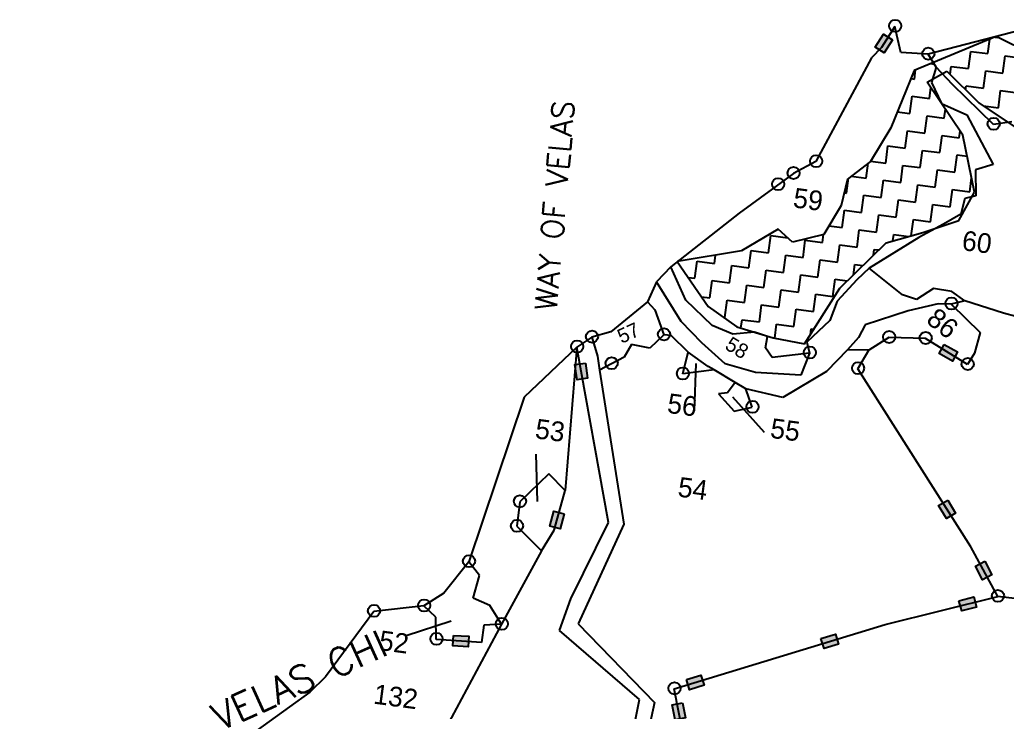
# Model space of a CAD drawing. Header units: metres. Extents: x 291537 to 296393, y 1982960 to 1986703.
# Drawn here: x 292129 to 293055, y 1985406 to 1986056 of the extents above; entities that cross this region are included whole.
import ezdxf

# ---------------------------------------------------------------- set-up
doc = ezdxf.new("R2010")
doc.units = ezdxf.units.M
for name, color, linetype in [('OFF', 1, 'Continuous'), ('POLY_HATCH', 12, 'Continuous'), ('POLY_PARCEL', 6, 'Continuous'), ('POLY_ROAD', 30, 'Continuous'), ('POLY_WATER', 4, 'Continuous'), ('SYM_STONE', 1, 'Continuous'), ('TEXT_MAPOUT', 7, 'Continuous'), ('TEXT_PARCEL', 7, 'Continuous'), ('V_BOUND_LINE', 7, 'Continuous')]:
    doc.layers.add(name, color=color, linetype=linetype)
doc.styles.get("Standard").update_dxf_attribs({"font": 'simplex.shx'})
doc.styles.add('TEXT_MAP', font='')
doc.styles.get('TEXT_MAP').set_extended_font_data('Kruti Dev 050')
doc.dimstyles.get("Standard").update_dxf_attribs({"dimtxt": 0.18, "dimasz": 0.18, "dimexe": 0.18, "dimexo": 0.0625, "dimgap": 0.09, "dimtad": 0, "dimtih": 1, "dimtoh": 1, "dimdec": 4, "dimzin": 0, "dimdsep": 46, "dimtxsty": 'Standard', "dimcen": 0.09, "dimadec": 0, "dimazin": 0, "dimtfac": 1, "dimtdec": 4, "dimtofl": 0, "dimtmove": 0, "dimatfit": 3, "dimfxl": 1, "dimtolj": 1, "dimtzin": 0, "dimarcsym": 0})

msp = doc.modelspace()

# ---------------------------------------------------------------- hatches: boundary and pattern name
for points in [[(292931.48, 1986030.32), (292939.83, 1986024.98), (292947.54, 1986037.05), (292939.19, 1986042.39)], [(293003.91, 1985735.87), (293008.75, 1985744.51), (292996.26, 1985751.52), (292991.42, 1985742.88)], [(292651.71, 1985718.36), (292661.51, 1985719.79), (292659.44, 1985733.96), (292649.64, 1985732.53)], [(292998.24, 1985588.08), (293006.75, 1985593.14), (292999.43, 1985605.45), (292990.92, 1985600.39)], [(292626.15, 1985581.08), (292635.74, 1985578.58), (292639.35, 1985592.44), (292629.76, 1985594.94)], [(293032.18, 1985530.76), (293040.93, 1985535.42), (293034.19, 1985548.06), (293025.45, 1985543.4)], [(293026.43, 1985505.11), (293023.9, 1985514.69), (293010.05, 1985511.03), (293012.58, 1985501.45)], [(292549.3, 1985467.84), (292549.87, 1985477.73), (292535.57, 1985478.55), (292535, 1985468.66)], [(292897.11, 1985470.34), (292894.22, 1985479.81), (292880.52, 1985475.62), (292883.42, 1985466.15)], [(292770.77, 1985431.73), (292767.87, 1985441.2), (292754.18, 1985437.01), (292757.07, 1985427.54)], [(292743.55, 1985399.24), (292753.27, 1985401.15), (292750.51, 1985415.2), (292740.79, 1985413.29)]]:
    msp.add_hatch(color=256).paths.add_polyline_path(points)

# ---------------------------------------------------------------- linework, layer by layer
for points in [[(292947.54, 1986037.05), (292939.83, 1986024.98), (292931.48, 1986030.32), (292939.19, 1986042.39)], [(292996.26, 1985751.52), (293008.75, 1985744.51), (293003.91, 1985735.87), (292991.42, 1985742.88)], [(292659.44, 1985733.96), (292661.51, 1985719.79), (292651.71, 1985718.36), (292649.64, 1985732.53)], [(292999.43, 1985605.45), (293006.75, 1985593.14), (292998.24, 1985588.08), (292990.92, 1985600.39)], [(292639.35, 1985592.44), (292635.74, 1985578.58), (292626.15, 1985581.08), (292629.76, 1985594.94)], [(293034.19, 1985548.06), (293040.93, 1985535.42), (293032.18, 1985530.76), (293025.45, 1985543.4)], [(293010.05, 1985511.03), (293023.9, 1985514.69), (293026.43, 1985505.11), (293012.58, 1985501.45)], [(292535.57, 1985478.55), (292549.87, 1985477.73), (292549.3, 1985467.84), (292535, 1985468.66)], [(292880.52, 1985475.62), (292894.22, 1985479.81), (292897.11, 1985470.34), (292883.42, 1985466.15)], [(292754.18, 1985437.01), (292767.87, 1985441.2), (292770.77, 1985431.73), (292757.07, 1985427.54)], [(292750.51, 1985415.2), (292753.27, 1985401.15), (292743.55, 1985399.24), (292740.79, 1985413.29)]]:
    msp.add_lwpolyline(points, close=True)
at = {"layer": 'OFF'}
for p, q in [((292739.45, 1985824.29), (292726.03, 1985810.19)), ((292726.03, 1985810.19), (292717.72, 1985791.27)), ((292665.42, 1985758.29), (292651.46, 1985749.01))]:
    msp.add_line(p, q, dxfattribs=at)
at = {"layer": 'POLY_HATCH'}
for p, q in [((293045.06, 1986040.26), (292967.96, 1986008.4)), ((293099.73, 1986013.06), (293045.06, 1986040.26)), ((292967.96, 1986008.4), (292945.96, 1985954.54)), ((292980.26, 1985997.63), (292998.76, 1986007.75)), ((292998.76, 1986007.75), (293028.79, 1985978.25)), ((293013.71, 1985947.86), (292980.26, 1985997.63)), ((293028.79, 1985978.25), (293081.65, 1985942.68)), ((292945.96, 1985954.54), (292926.94, 1985923.15)), ((293024.53, 1985894.23), (293013.71, 1985947.86)), ((292926.94, 1985923.15), (292905.3, 1985906.58)), ((292905.3, 1985906.58), (292899.36, 1985881.84)), ((293009.95, 1985867.59), (293024.53, 1985894.23)), ((292899.36, 1985881.84), (292883.18, 1985854.64)), ((292976.07, 1985856.45), (293009.95, 1985867.59)), ((292840.37, 1985859.55), (292806.05, 1985839.32)), ((292853.64, 1985847.5), (292840.37, 1985859.55)), ((292941.64, 1985846.91), (292976.07, 1985856.45)), ((292883.18, 1985854.64), (292853.64, 1985847.5)), ((292898.25, 1985804.26), (292941.64, 1985846.91)), ((292806.05, 1985839.32), (292745.68, 1985829.19)), ((292745.68, 1985829.19), (292774.73, 1985787.08)), ((292865.01, 1985751.89), (292898.25, 1985804.26)), ((292774.73, 1985787.08), (292801.55, 1985767.91)), ((292801.55, 1985767.91), (292835.66, 1985757.68)), ((292835.66, 1985757.68), (292865.01, 1985751.89))]:
    msp.add_line(p, q, dxfattribs=at)
at = {"layer": 'POLY_HATCH', "linetype": 'Continuous'}
for p, q in [((293037.23, 1986024.23), (293039.02, 1986037.76)), ((293043.99, 1986039.82), (293046.65, 1986039.47)), ((293018.9, 1986010.18), (293021.04, 1986026.38)), ((293021.04, 1986026.38), (293037.23, 1986024.23)), ((292983.59, 1986014.86), (292986.51, 1986014.47)), ((292986.51, 1986014.47), (292986.73, 1986016.16)), ((293051.28, 1986005.9), (293053.43, 1986022.09)), ((293053.43, 1986022.09), (293069.62, 1986019.95)), ((292968.18, 1986000.42), (292969.31, 1986008.95)), ((293001.71, 1986004.84), (293002.7, 1986012.33)), ((293002.7, 1986012.33), (293018.9, 1986010.18)), ((293032.95, 1985991.85), (293035.09, 1986008.04)), ((293035.09, 1986008.04), (293051.28, 1986005.9)), ((292964.88, 1986000.85), (292968.18, 1986000.42)), ((292982.23, 1985982.08), (292983.62, 1985992.62)), ((293016.3, 1985990.52), (293016.76, 1985993.99)), ((293016.76, 1985993.99), (293032.95, 1985991.85)), ((293047, 1985973.51), (293049.14, 1985989.71)), ((293049.14, 1985989.71), (293065.33, 1985987.56)), ((292963.89, 1985968.03), (292966.03, 1985984.23)), ((292966.03, 1985984.23), (292982.23, 1985982.08)), ((292952.11, 1985969.59), (292963.89, 1985968.03)), ((292996.28, 1985963.75), (292997.39, 1985972.14)), ((293033.09, 1985975.35), (293047, 1985973.51)), ((292977.94, 1985949.7), (292980.08, 1985965.89)), ((292980.08, 1985965.89), (292996.28, 1985963.75)), ((292959.61, 1985935.65), (292961.75, 1985951.84)), ((292961.75, 1985951.84), (292977.94, 1985949.7)), ((293010.33, 1985945.41), (293011.15, 1985951.66)), ((292991.99, 1985931.36), (292994.13, 1985947.55)), ((292994.13, 1985947.55), (293010.33, 1985945.41)), ((292941.27, 1985921.6), (292943.41, 1985937.79)), ((292943.41, 1985937.79), (292959.61, 1985935.65)), ((292973.66, 1985917.31), (292975.8, 1985933.5)), ((292975.8, 1985933.5), (292991.99, 1985931.36)), ((292922.93, 1985907.55), (292924.78, 1985921.49)), ((292927.13, 1985923.47), (292941.27, 1985921.6)), ((293006.04, 1985913.03), (293008.19, 1985929.22)), ((293008.19, 1985929.22), (293017.73, 1985927.96)), ((292955.32, 1985903.26), (292957.46, 1985919.45)), ((292957.46, 1985919.45), (292973.66, 1985917.31)), ((292987.71, 1985898.97), (292989.85, 1985915.17)), ((292989.85, 1985915.17), (293006.04, 1985913.03)), ((292904.6, 1985893.49), (292906.45, 1985907.45)), ((292908.98, 1985909.39), (292922.93, 1985907.55)), ((292936.99, 1985889.21), (292939.13, 1985905.4)), ((292939.13, 1985905.4), (292955.32, 1985903.26)), ((293020.09, 1985894.69), (293021.81, 1985907.7)), ((292902.24, 1985893.81), (292904.6, 1985893.49)), ((292969.37, 1985884.92), (292971.51, 1985901.12)), ((292971.51, 1985901.12), (292987.71, 1985898.97)), ((293001.76, 1985880.64), (293003.9, 1985896.83)), ((293003.9, 1985896.83), (293020.09, 1985894.69)), ((292918.65, 1985875.16), (292920.79, 1985891.35)), ((292920.79, 1985891.35), (292936.99, 1985889.21)), ((292951.04, 1985870.87), (292953.18, 1985887.07)), ((292953.18, 1985887.07), (292969.37, 1985884.92)), ((292900.31, 1985861.11), (292902.46, 1985877.3)), ((292902.46, 1985877.3), (292918.65, 1985875.16)), ((292983.42, 1985866.59), (292985.56, 1985882.78)), ((292985.56, 1985882.78), (293001.76, 1985880.64)), ((292932.7, 1985856.82), (292934.84, 1985873.02)), ((292934.84, 1985873.02), (292951.04, 1985870.87)), ((292965.21, 1985853.44), (292967.23, 1985868.73)), ((292967.23, 1985868.73), (292983.42, 1985866.59)), ((292888, 1985862.74), (292900.31, 1985861.11)), ((292914.36, 1985842.77), (292916.51, 1985858.97)), ((292916.51, 1985858.97), (292932.7, 1985856.82)), ((292999.58, 1985864.18), (292999.62, 1985864.45)), ((292999.62, 1985864.45), (293000.17, 1985864.37)), ((292831.26, 1985837.29), (292833.4, 1985853.49)), ((292833.4, 1985853.49), (292849.38, 1985851.37)), ((292863.64, 1985833.01), (292865.79, 1985849.2)), ((292865.79, 1985849.2), (292881.98, 1985847.06)), ((292881.98, 1985847.06), (292882.98, 1985854.59)), ((292948.1, 1985848.7), (292948.89, 1985854.68)), ((292948.89, 1985854.68), (292962.97, 1985852.82)), ((292812.92, 1985823.24), (292815.06, 1985839.43)), ((292815.06, 1985839.43), (292831.26, 1985837.29)), ((292896.03, 1985828.72), (292898.17, 1985844.92)), ((292898.17, 1985844.92), (292914.36, 1985842.77)), ((292929.86, 1985835.33), (292930.56, 1985840.63)), ((292930.56, 1985840.63), (292934.69, 1985840.08)), ((292762.2, 1985813.48), (292764.34, 1985829.67)), ((292764.34, 1985829.67), (292780.53, 1985827.53)), ((292780.53, 1985827.53), (292781.55, 1985835.21)), ((292845.31, 1985818.96), (292847.45, 1985835.15)), ((292847.45, 1985835.15), (292863.64, 1985833.01)), ((292877.69, 1985814.67), (292879.84, 1985830.86)), ((292879.84, 1985830.86), (292896.03, 1985828.72)), ((292794.59, 1985809.19), (292796.73, 1985825.38)), ((292796.73, 1985825.38), (292812.92, 1985823.24)), ((292826.97, 1985804.91), (292829.11, 1985821.1)), ((292829.11, 1985821.1), (292845.31, 1985818.96)), ((292910.92, 1985816.71), (292912.22, 1985826.58)), ((292912.22, 1985826.58), (292919.92, 1985825.56)), ((292755.95, 1985814.3), (292762.2, 1985813.48)), ((292776.25, 1985795.14), (292778.39, 1985811.33)), ((292778.39, 1985811.33), (292794.59, 1985809.19)), ((292859.36, 1985800.62), (292861.5, 1985816.81)), ((292861.5, 1985816.81), (292877.69, 1985814.67)), ((292891.74, 1985796.34), (292893.89, 1985812.53)), ((292893.89, 1985812.53), (292905.14, 1985811.04)), ((292808.64, 1985790.86), (292810.78, 1985807.05)), ((292810.78, 1985807.05), (292826.97, 1985804.91)), ((292841.02, 1985786.57), (292843.16, 1985802.76)), ((292843.16, 1985802.76), (292859.36, 1985800.62)), ((292768.46, 1985796.17), (292776.25, 1985795.14)), ((292790.3, 1985776.8), (292792.44, 1985793)), ((292792.44, 1985793), (292808.64, 1985790.86)), ((292873.41, 1985782.29), (292875.55, 1985798.48)), ((292875.55, 1985798.48), (292891.74, 1985796.34)), ((292822.69, 1985772.52), (292824.83, 1985788.71)), ((292824.83, 1985788.71), (292841.02, 1985786.57)), ((292855.07, 1985768.23), (292857.22, 1985784.43)), ((292857.22, 1985784.43), (292873.41, 1985782.29)), ((292788.83, 1985777), (292790.3, 1985776.8)), ((292805.45, 1985766.74), (292806.49, 1985774.66)), ((292806.49, 1985774.66), (292822.69, 1985772.52)), ((292837.16, 1985757.38), (292838.88, 1985770.38)), ((292838.88, 1985770.38), (292855.07, 1985768.23)), ((292870.54, 1985760.6), (292871.27, 1985766.09)), ((292871.27, 1985766.09), (292873.81, 1985765.76))]:
    msp.add_line(p, q, dxfattribs=at)
at = {"layer": 'POLY_PARCEL'}
for p, q in [((292988.73, 1986011.65), (292981, 1986023.7)), ((292988.73, 1986011.65), (292984.28, 1985997.02)), ((293003.81, 1985995.44), (292988.73, 1986011.65)), ((292984.28, 1985997.02), (292993.73, 1985977.38)), ((293042.34, 1985957.91), (293003.81, 1985995.44)), ((292993.73, 1985977.38), (293017.25, 1985966.75)), ((293017.25, 1985966.75), (293042.03, 1985920.17)), ((293059.53, 1985960.15), (293042.34, 1985957.91)), ((293042.03, 1985920.17), (293025.48, 1985915.17)), ((293025.48, 1985915.17), (293025.78, 1985890.89)), ((293015.58, 1985888.4), (293011.79, 1985873.69)), ((293025.78, 1985890.89), (293015.58, 1985888.4)), ((293011.79, 1985873.69), (292995.66, 1985864.29)), ((292995.66, 1985864.29), (292972.43, 1985851.81)), ((292972.43, 1985851.81), (292925.77, 1985823.1)), ((292753.7, 1985792.99), (292739.45, 1985824.29)), ((292778.48, 1985769.15), (292753.7, 1985792.99)), ((293051.81, 1985780.73), (293015.6, 1985792.44)), ((293002.79, 1985789.31), (293030.03, 1985762.5)), ((293063.37, 1985777.65), (293051.81, 1985780.73)), ((292797.66, 1985761.1), (292778.48, 1985769.15)), ((292818.14, 1985762.9), (292797.66, 1985761.1)), ((292830.47, 1985758.76), (292818.14, 1985762.9)), ((292732.95, 1985760.45), (292719.9, 1985747.8)), ((292828.56, 1985748.15), (292830.47, 1985758.76)), ((292944.35, 1985757.95), (292925.5, 1985746.21)), ((292978.54, 1985757.05), (292944.35, 1985757.95)), ((293017.98, 1985732.6), (292978.54, 1985757.05)), ((293030.03, 1985762.5), (293024.68, 1985743.14)), ((292651.46, 1985749.01), (292640.56, 1985614.43)), ((292702.79, 1985751.24), (292695.73, 1985739.63)), ((292719.9, 1985747.8), (292702.79, 1985751.24)), ((292750.71, 1985723.74), (292755.9, 1985744.33)), ((292834.76, 1985739.3), (292828.56, 1985748.15)), ((292925.5, 1985746.21), (292905.43, 1985746.4)), ((292915.09, 1985728.65), (292925.5, 1985746.21)), ((292695.73, 1985739.63), (292672.67, 1985727.41)), ((292869.75, 1985743.36), (292834.76, 1985739.3)), ((293024.68, 1985743.14), (293017.98, 1985732.6)), ((292780.24, 1985727.49), (292750.71, 1985723.74)), ((293021.21, 1985561.53), (292915.09, 1985728.65)), ((292799.85, 1985715.79), (292792.93, 1985705.97)), ((292816.04, 1985692.46), (292810, 1985709.73)), ((292792.93, 1985705.97), (292784.35, 1985705.11)), ((292784.35, 1985705.11), (292798.9, 1985689)), ((292798.9, 1985689), (292816.04, 1985692.46)), ((292625.06, 1985630.02), (292597.75, 1985603.8)), ((292640.56, 1985614.43), (292625.06, 1985630.02)), ((292630.07, 1985577.25), (292640.56, 1985614.43)), ((292597.75, 1985603.8), (292594.96, 1985580.85)), ((292594.96, 1985580.85), (292618.28, 1985557.95)), ((292618.28, 1985557.95), (292630.07, 1985577.25)), ((293046.38, 1985515.05), (293021.21, 1985561.53)), ((292618.28, 1985557.95), (292580.8, 1985488.95)), ((292559.99, 1985534.58), (292549.97, 1985547.63)), ((292553.94, 1985513.56), (292559.99, 1985534.58)), ((292569.85, 1985506.69), (292553.94, 1985513.56)), ((292940.83, 1985488.87), (293046.38, 1985515.05)), ((293212.55, 1985495.44), (293046.38, 1985515.05)), ((292518.95, 1985495.62), (292507.91, 1985506.15)), ((292580.8, 1985488.95), (292569.85, 1985506.69)), ((292519.45, 1985474.75), (292518.95, 1985495.62)), ((292580.8, 1985488.95), (292519.23, 1985374.48)), ((292564.13, 1985488.14), (292561.98, 1985471.88)), ((292580.8, 1985488.95), (292564.13, 1985488.14)), ((292742.87, 1985428.38), (292940.83, 1985488.87)), ((292561.98, 1985471.88), (292519.45, 1985474.75)), ((292788.38, 1985196.85), (292742.87, 1985428.38))]:
    msp.add_line(p, q, dxfattribs=at)
at = {"layer": 'POLY_ROAD'}
for p, q in [((292665.42, 1985758.29), (292670.64, 1985740.36)), ((292681.1, 1985584.42), (292651.46, 1985749.01)), ((292670.64, 1985740.36), (292672.67, 1985727.41)), ((292672.67, 1985727.41), (292695.33, 1985582.73)), ((292645.7, 1985512.88), (292681.1, 1985584.42)), ((292695.33, 1985582.73), (292652.49, 1985489.45)), ((292635.01, 1985483.05), (292645.7, 1985512.88)), ((292652.49, 1985489.45), (292724.29, 1985415.43)), ((292710.04, 1985418.51), (292635.01, 1985483.05)), ((292693.4, 1985331.65), (292710.04, 1985418.51)), ((292724.29, 1985415.43), (292705.98, 1985333.95))]:
    msp.add_line(p, q, dxfattribs=at)
at = {"layer": 'POLY_WATER'}
for p, q in [((292925.77, 1985823.1), (292914.3, 1985812.03)), ((292956.9, 1985797.87), (292925.77, 1985823.1)), ((292749.36, 1985772.83), (292726.03, 1985810.19)), ((292914.3, 1985812.03), (292895.75, 1985791.91)), ((292986.13, 1985803.95), (292970.26, 1985793.61)), ((293003.2, 1985801.25), (292986.13, 1985803.95)), ((293015.6, 1985792.44), (293003.2, 1985801.25)), ((292717.72, 1985791.27), (292724.53, 1985783.96)), ((292895.75, 1985791.91), (292888.85, 1985773.94)), ((292970.26, 1985793.61), (292956.9, 1985797.87)), ((293015.6, 1985792.44), (293002.79, 1985789.31)), ((292724.53, 1985783.96), (292732.95, 1985760.45)), ((292962.27, 1985783.1), (292922, 1985769.84)), ((292990.51, 1985789.47), (292962.27, 1985783.1)), ((293002.79, 1985789.31), (292990.51, 1985789.47)), ((292768.66, 1985753.06), (292749.36, 1985772.83)), ((292888.85, 1985773.94), (292867.26, 1985753.56)), ((292922, 1985769.84), (292915.59, 1985757.95)), ((292739.93, 1985759.97), (292732.95, 1985760.45)), ((292755.9, 1985744.33), (292739.93, 1985759.97)), ((292867.26, 1985753.56), (292869.75, 1985743.36)), ((292915.59, 1985757.95), (292905.43, 1985746.4)), ((292774.74, 1985730.77), (292755.9, 1985744.33)), ((292790.63, 1985733.27), (292768.66, 1985753.06)), ((292905.43, 1985746.4), (292885.57, 1985725.92)), ((292869.75, 1985743.36), (292861.48, 1985722.56)), ((292780.24, 1985727.49), (292774.74, 1985730.77)), ((292799.85, 1985715.79), (292780.24, 1985727.49)), ((292819.14, 1985724.99), (292790.63, 1985733.27)), ((292885.57, 1985725.92), (292844.71, 1985701.61)), ((292861.48, 1985722.56), (292819.14, 1985724.99)), ((292810, 1985709.73), (292799.85, 1985715.79)), ((292844.71, 1985701.61), (292810, 1985709.73))]:
    msp.add_line(p, q, dxfattribs=at)
at = {"layer": 'SYM_STONE'}
for centre in [(292950.07, 1986050.33), (292981.24, 1986024.19), (293042.58, 1985958.4), (292876.04, 1985923.42), (292854.81, 1985912.22), (292840.36, 1985901.73), (293003.03, 1985789.79), (292665.65, 1985758.78), (292733.19, 1985760.94), (292944.59, 1985758.44), (292978.78, 1985757.54), (292651.7, 1985749.5), (292869.99, 1985743.85), (292684.05, 1985733.8), (293018.22, 1985733.09), (292750.95, 1985724.23), (292915.33, 1985729.14), (292816.28, 1985692.95), (292597.99, 1985604.29), (292595.2, 1985581.34), (292550.21, 1985548.12), (293046.62, 1985515.54), (292461.05, 1985501.57), (292508.15, 1985506.64), (292581.04, 1985489.44), (292519.69, 1985475.24), (292743.11, 1985428.87)]:
    msp.add_circle(centre, 5.69, dxfattribs=at)
at = {"layer": 'V_BOUND_LINE'}
for p, q in [((293088.57, 1986051.51), (292981, 1986023.7)), ((292949.83, 1986049.84), (292937.2, 1986030.07)), ((292955.47, 1986025.36), (292949.83, 1986049.84)), ((292937.2, 1986030.07), (292927.91, 1986020.43)), ((292981, 1986023.7), (292955.47, 1986025.36)), ((292927.91, 1986020.43), (292875.8, 1985922.93)), ((292875.8, 1985922.93), (292854.57, 1985911.73)), ((292854.57, 1985911.73), (292803.6, 1985874.71)), ((292803.6, 1985874.71), (292739.45, 1985824.29)), ((292717.72, 1985791.27), (292683.26, 1985763.37)), ((292683.26, 1985763.37), (292665.42, 1985758.29)), ((292651.46, 1985749.01), (292601.88, 1985702.06)), ((292601.88, 1985702.06), (292549.97, 1985547.63)), ((292549.97, 1985547.63), (292526.6, 1985518.12)), ((292526.6, 1985518.12), (292507.91, 1985506.15)), ((292507.91, 1985506.15), (292460.81, 1985501.08)), ((292460.81, 1985501.08), (292415.47, 1985439.59)), ((292415.47, 1985439.59), (292400.69, 1985425.24)), ((292400.69, 1985425.24), (292128.53, 1985230.01))]:
    msp.add_line(p, q, dxfattribs=at)

# ---------------------------------------------------------------- texts
at = {"layer": 'TEXT_MAPOUT'}
for s, height, rotation, p in [('WAY OF VELAS', 20.5786, 85.0673, (292632.32, 1985782.44)), ('VELAS CHI', 25.723, 24.45335, (292316.21, 1985388.51))]:
    msp.add_text(s, height=height, rotation=rotation, dxfattribs=at).set_placement(p)
at = {"layer": 'TEXT_PARCEL', "style": 'TEXT_MAP'}
for s, height, rotation, p in [('59', 18.521, 352.46292, (292853.65, 1985880.16)), ('60', 18.521, 352.46292, (293012.07, 1985840.07)), ('86', 18.521, 321.76163, (292978.2, 1985772.6)), ('57', 13.569, 24.56237, (292693.38, 1985751.93)), ('58', 13.8, 328.92534, (292789.39, 1985747.75)), ('56', 18.521, 352.46292, (292735.48, 1985687.38)), ('53', 18.521, 352.46292, (292611.47, 1985663.5)), ('55', 18.521, 352.46292, (292832.19, 1985663.99)), ('54', 18.521, 352.46292, (292745.4, 1985608.9)), ('52', 18.521, 352.46292, (292464.87, 1985464.91)), ('132', 18.521, 352.46292, (292459.76, 1985414.6))]:
    msp.add_text(s, height=height, rotation=rotation, dxfattribs=at).set_placement(p)

# ---------------------------------------------------------------- leaders
for points in [[(292761.86, 1985689.18), (292763.38, 1985733.59)], [(292827.49, 1985668.86), (292797.92, 1985702.03)], [(292612.89, 1985648.55), (292614.1, 1985604.13)], [(292491.13, 1985478.34), (292533.34, 1985492.23)]]:
    msp.add_leader(points, dimstyle='Standard', override={"dimtxt": 2.5, "dimasz": 2.5, "dimexe": 1.25, "dimexo": 0.625, "dimgap": 0.625, "dimtad": 1, "dimtih": 0, "dimtoh": 0, "dimzin": 8, "dimcen": 2.5, "dimtofl": 1})

doc.saveas('drawing.dxf')
